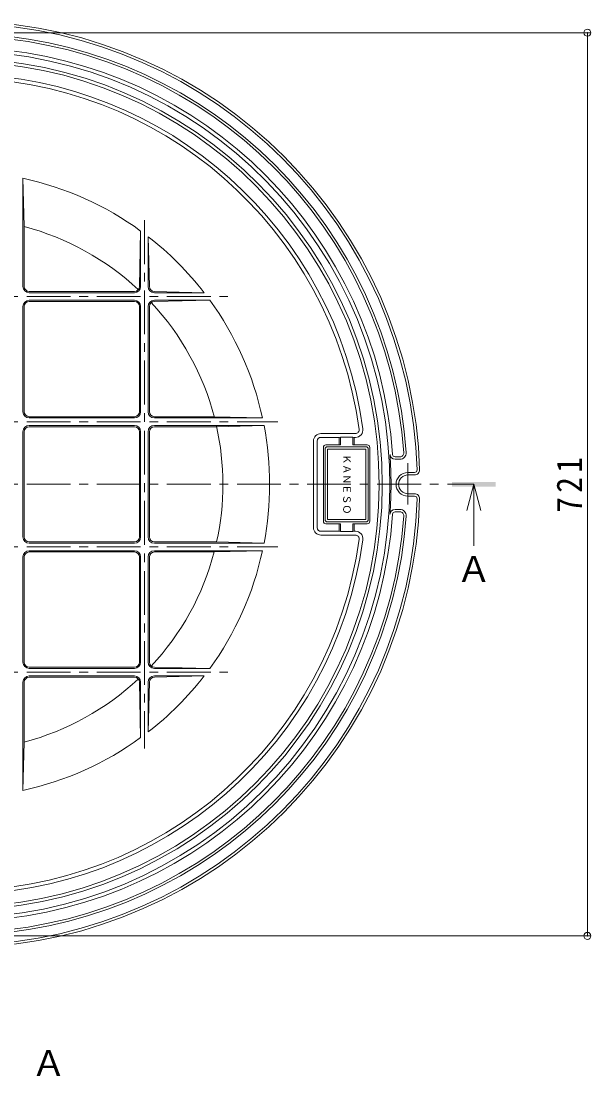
# Model space of a CAD drawing. Units: millimetres, scale not verified. Extents: x -1184 to 1314, y -946 to 925.
# Drawn here: x -567 to -112, y -28 to 814 of the extents above; entities that cross this region are included whole.
import ezdxf
from ezdxf.enums import TextEntityAlignment as Align

# ---------------------------------------------------------------- set-up
doc = ezdxf.new("R2010")
doc.units = ezdxf.units.MM
doc.header["$LTSCALE"] = 7
doc.header["$PDMODE"] = 32
doc.header["$PDSIZE"] = 5.6
doc.linetypes.add('CHAIN1', pattern=[8, 5, -1, 1, -1])
for name, color, linetype, lineweight in [('8-0', 2, 'Continuous', 9), ('8-1', 3, 'Continuous', 9), ('8-2', 6, 'Continuous', 9), ('8-4', 7, 'Continuous', 9), ('8-5', 7, 'Continuous', 9)]:
    doc.layers.add(name, color=color, linetype=linetype, lineweight=lineweight)
doc.styles.add('ＭＳ ゴシック', font='')
doc.styles.get('ＭＳ ゴシック').set_extended_font_data('MS Gothic')

msp = doc.modelspace()

# ---------------------------------------------------------------- linework, layer by layer
at = {"layer": '8-0'}
for p, q in [((-268.018, 465.977), (-264.078, 465.977)), ((-268.018, 463.977), (-264.078, 463.977)), ((-257.697, 453.477), (-252.377, 453.477)), ((-257.697, 451.477), (-252.377, 451.477)), ((-257.697, 436.477), (-252.377, 436.477)), ((-257.697, 434.477), (-252.377, 434.477)), ((-268.018, 423.977), (-264.078, 423.977)), ((-268.018, 421.977), (-264.078, 421.977))]:
    msp.add_line(p, q, dxfattribs=at)
for centre, radius, start, end in [((-618.197, 443.977), 368, 1.80058, 88.19942), ((-618.197, 443.977), 370, 1.80058, 88.19942), ((-618.197, 443.977), 358, 4.03825, 86.13443), ((-618.197, 443.977), 360, 4.03825, 86.13443), ((-618.197, 443.977), 349, 3.92072, 86.07928), ((-618.197, 443.977), 346, 270, 89.1369), ((-618.197, 443.977), 340, 270, 89.70209), ((-618.197, 443.977), 347, 356.07928, 3.92072), ((-268.018, 467.977), 4, 183.92058, 270), ((-268.018, 467.977), 2, 183.92058, 270), ((-264.078, 468.977), 5, 270, 4.03828), ((-264.078, 468.977), 3, 270, 4.03828), ((-252.377, 455.477), 4, 270, 1.80011), ((-252.377, 455.477), 2, 270, 1.80011), ((-257.697, 443.977), 9.5, 90, 270), ((-257.697, 443.977), 7.5, 90, 270), ((-618.197, 443.977), 368, 271.80058, 358.19942), ((-618.197, 443.977), 370, 271.80058, 358.19942), ((-252.377, 432.477), 4, 358.19989, 90), ((-252.377, 432.477), 2, 358.19989, 90), ((-268.018, 419.977), 4, 90, 176.07942), ((-268.018, 419.977), 2, 90, 176.07942), ((-264.078, 418.977), 5, 355.96172, 90), ((-264.078, 418.977), 3, 355.96172, 90), ((-618.197, 443.977), 349, 273.92072, 356.07927), ((-618.197, 443.977), 358, 273.86557, 355.96175), ((-618.197, 443.977), 360, 273.86557, 355.96173)]:
    msp.add_arc(centre, radius, start, end, dxfattribs=at)
at = {"layer": '8-1'}
for p, q in [((-565.196, 601.977), (-565.196, 688.294)), ((-564.197, 649.708), (-565.196, 688.294)), ((-564.197, 601.977), (-564.197, 649.708)), ((-472.197, 601.977), (-471.197, 646.192)), ((-471.197, 601.977), (-471.197, 646.192)), ((-465.197, 601.977), (-465.197, 641.691)), ((-464.196, 601.977), (-465.197, 641.691)), ((-560.197, 597.977), (-476.197, 597.977)), ((-420.482, 596.977), (-460.197, 597.977)), ((-560.197, 596.977), (-476.197, 596.977)), ((-560.197, 590.977), (-476.197, 590.977)), ((-560.197, 589.977), (-476.197, 589.977)), ((-460.197, 596.977), (-420.482, 596.977)), ((-460.197, 590.977), (-415.981, 590.977)), ((-460.197, 589.977), (-415.981, 590.977)), ((-565.196, 585.977), (-565.196, 501.977)), ((-564.197, 501.977), (-564.197, 585.977)), ((-472.197, 585.977), (-472.197, 501.977)), ((-471.197, 585.977), (-471.197, 501.977)), ((-465.197, 585.977), (-465.197, 501.977)), ((-464.196, 585.977), (-464.196, 501.977)), ((-560.197, 497.977), (-476.197, 497.977)), ((-476.197, 496.977), (-560.197, 496.977)), ((-460.197, 497.977), (-412.465, 497.977)), ((-460.197, 496.977), (-373.879, 496.977)), ((-412.465, 497.977), (-373.879, 496.977)), ((-476.197, 490.977), (-560.197, 490.977)), ((-560.197, 489.977), (-476.197, 489.977)), ((-460.197, 490.977), (-372.654, 490.977)), ((-460.197, 489.977), (-410.53, 489.977)), ((-410.53, 489.977), (-372.654, 490.977)), ((-565.196, 401.977), (-565.196, 485.977)), ((-564.197, 401.977), (-564.197, 485.977)), ((-472.197, 401.977), (-472.197, 485.977)), ((-471.197, 401.977), (-471.197, 485.977)), ((-465.197, 401.977), (-465.197, 485.977)), ((-464.196, 401.977), (-464.196, 485.977)), ((-327.196, 484.477), (-299.653, 484.477)), ((-327.196, 481.477), (-312.696, 481.477)), ((-311.697, 481.607), (-312.696, 481.477)), ((-312.696, 481.477), (-312.696, 475.477)), ((-311.697, 481.607), (-311.697, 475.477)), ((-311.697, 481.607), (-301.697, 481.607)), ((-301.697, 481.607), (-301.697, 475.477)), ((-300.697, 481.477), (-301.697, 481.607)), ((-300.697, 481.477), (-300.697, 475.477)), ((-300.697, 481.477), (-299.653, 481.477)), ((-333.197, 409.477), (-333.197, 478.477)), ((-330.196, 409.477), (-330.196, 478.477)), ((-325.197, 414.477), (-325.197, 473.477)), ((-323.197, 475.477), (-311.697, 475.477)), ((-301.697, 475.477), (-290.197, 475.477)), ((-288.196, 414.477), (-288.196, 473.477)), ((-327.196, 406.477), (-312.696, 406.477)), ((-323.197, 412.477), (-311.697, 412.477)), ((-312.696, 406.477), (-312.696, 412.477)), ((-311.697, 406.347), (-312.696, 406.477)), ((-311.697, 406.347), (-311.697, 412.477)), ((-311.697, 406.347), (-301.697, 406.347)), ((-301.697, 412.477), (-290.197, 412.477)), ((-301.697, 406.347), (-301.697, 412.477)), ((-300.697, 406.477), (-301.697, 406.347)), ((-300.697, 406.477), (-300.697, 412.477)), ((-300.697, 406.477), (-299.653, 406.477)), ((-560.197, 397.977), (-476.197, 397.977)), ((-476.197, 396.977), (-560.197, 396.977)), ((-460.197, 397.977), (-410.53, 397.977)), ((-460.197, 396.977), (-372.654, 396.977)), ((-410.53, 397.977), (-372.654, 396.977)), ((-327.196, 403.477), (-299.653, 403.477)), ((-476.197, 390.977), (-560.197, 390.977)), ((-560.197, 389.977), (-476.197, 389.977)), ((-460.197, 390.977), (-373.879, 390.977)), ((-460.197, 389.977), (-412.465, 389.977)), ((-412.465, 389.977), (-373.879, 390.977)), ((-565.196, 301.977), (-565.196, 385.977)), ((-564.197, 385.977), (-564.197, 301.977)), ((-472.197, 301.977), (-472.197, 385.977)), ((-471.197, 301.977), (-471.197, 385.977)), ((-465.197, 301.977), (-465.197, 385.977)), ((-464.196, 301.977), (-464.196, 385.977)), ((-560.197, 297.977), (-476.197, 297.977)), ((-560.197, 296.977), (-476.197, 296.977)), ((-460.197, 297.977), (-415.981, 296.977)), ((-460.197, 296.977), (-415.981, 296.977)), ((-560.197, 290.977), (-476.197, 290.977)), ((-560.197, 289.977), (-476.197, 289.977)), ((-460.197, 290.977), (-420.482, 290.977)), ((-420.482, 290.977), (-460.197, 289.977)), ((-565.196, 285.977), (-565.196, 199.66)), ((-564.197, 285.977), (-564.197, 238.246)), ((-472.197, 285.977), (-471.197, 241.762)), ((-471.197, 285.977), (-471.197, 241.762)), ((-465.197, 285.977), (-465.197, 246.263)), ((-464.196, 285.977), (-465.197, 246.263)), ((-564.197, 238.246), (-565.196, 199.66))]:
    msp.add_line(p, q, dxfattribs=at)
at = {"layer": '8-1', "linetype": 'CHAIN1'}
for p, q in [((-468.197, 654.778), (-468.197, 233.176)), ((-618.197, 593.977), (-401.624, 593.977)), ((-618.197, 493.977), (-361.669, 493.977)), ((-257.697, 460.76), (-257.697, 427.955)), ((-618.197, 443.977), (-205.067, 443.977)), ((-618.197, 393.977), (-361.669, 393.977)), ((-618.197, 293.977), (-401.624, 293.977))]:
    msp.add_line(p, q, dxfattribs=at)
at = {"layer": '8-1'}
for centre, radius, start, end in [((-618.197, 443.977), 337.5, 270, 89.76822), ((-618.197, 443.977), 324.5, 7.77615, 90), ((-618.197, 443.977), 327.5, 7.77614, 88.7433), ((-618.197, 443.977), 250, 53.98476, 77.76042), ((-618.197, 443.977), 212.7, 46.9771, 75.29285), ((-618.197, 443.977), 250, 37.73424, 52.26573), ((-560.197, 601.977), 5, 180, 270), ((-560.197, 601.977), 4, 180, 270), ((-476.197, 601.977), 4, 270, 0), ((-476.197, 601.977), 5, 270, 0), ((-460.197, 601.977), 5, 180, 270), ((-460.197, 601.977), 4, 180, 270), ((-560.197, 585.977), 5, 90, 180), ((-560.197, 585.977), 4, 90, 180), ((-476.197, 585.977), 5, 0, 90), ((-476.197, 585.977), 4, 0, 90), ((-460.197, 585.977), 5, 90, 180), ((-460.197, 585.977), 4, 90, 180), ((-618.197, 443.977), 250, 12.23958, 36.01521), ((-618.197, 443.977), 212.7, 14.55273, 43.02292), ((-560.197, 501.977), 5, 180, 270), ((-560.197, 501.977), 4, 180, 270), ((-476.197, 501.977), 4, 270, 0), ((-476.197, 501.977), 5, 270, 0), ((-460.197, 501.977), 5, 180, 270), ((-460.197, 501.977), 4, 180, 270), ((-560.197, 485.977), 5, 90, 180), ((-560.197, 485.977), 4, 90, 180), ((-476.197, 485.977), 5, 0, 90), ((-476.197, 485.977), 4, 0, 90), ((-460.197, 485.977), 5, 90, 180), ((-460.197, 485.977), 4, 90, 180), ((-618.197, 443.977), 212.7, 347.51012, 12.64609), ((-618.197, 443.977), 250, 349.16389, 10.83611), ((-327.196, 478.477), 6, 90, 180), ((-327.196, 478.477), 3, 90, 180), ((-299.653, 487.477), 6, 270, 7.77574), ((-299.653, 487.477), 3, 270, 7.77574), ((-323.197, 473.477), 2, 90, 180), ((-290.197, 473.477), 2, 0, 90), ((-323.197, 414.477), 2, 180, 270), ((-290.197, 414.477), 2, 270, 0), ((-327.196, 409.477), 6, 180, 270), ((-327.196, 409.477), 3, 180, 270), ((-299.653, 400.477), 6, 352.22426, 90), ((-618.197, 443.977), 324.5, 270, 352.22386), ((-618.197, 443.977), 327.5, 270, 352.22387), ((-560.197, 401.977), 5, 180, 270), ((-560.197, 401.977), 4, 180, 270), ((-476.197, 401.977), 4, 270, 0), ((-476.197, 401.977), 5, 270, 0), ((-460.197, 401.977), 5, 180, 270), ((-460.197, 401.977), 4, 180, 270), ((-299.653, 400.477), 3, 352.22426, 90), ((-560.197, 385.977), 5, 90, 180), ((-560.197, 385.977), 4, 90, 180), ((-476.197, 385.977), 5, 0, 90), ((-476.197, 385.977), 4, 0, 90), ((-460.197, 385.977), 5, 90, 180), ((-460.197, 385.977), 4, 90, 180), ((-618.197, 443.977), 212.7, 316.97707, 345.29285), ((-618.197, 443.977), 250, 323.98479, 347.76042), ((-560.197, 301.977), 5, 180, 270), ((-560.197, 301.977), 4, 180, 270), ((-476.197, 301.977), 4, 270, 0), ((-476.197, 301.977), 5, 270, 0), ((-460.197, 301.977), 5, 180, 270), ((-460.197, 301.977), 4, 180, 270), ((-560.197, 285.977), 5, 90, 180), ((-560.197, 285.977), 4, 90, 180), ((-618.197, 443.977), 212.7, 284.70715, 313.02295), ((-476.197, 285.977), 5, 0, 90), ((-476.197, 285.977), 4, 0, 90), ((-460.197, 285.977), 5, 90, 180), ((-618.197, 443.977), 250, 307.73425, 322.26576), ((-460.197, 285.977), 4, 90, 180), ((-618.197, 443.977), 250, 282.23958, 306.01523)]:
    msp.add_arc(centre, radius, start, end, dxfattribs=at)
at = {"layer": '8-2'}
for p, q in [((-323.947, 415.977), (-323.947, 471.977)), ((-321.947, 473.977), (-291.447, 473.977)), ((-321.947, 471.977), (-291.447, 471.977)), ((-321.947, 415.977), (-321.947, 471.977)), ((-289.447, 471.977), (-289.447, 415.977)), ((-321.947, 413.977), (-291.447, 413.977))]:
    msp.add_line(p, q, dxfattribs=at)
msp.add_lwpolyline([(-291.447, 471.977), (-291.447, 415.977), (-321.947, 415.977)], dxfattribs=at)
for centre, start, end in [((-321.947, 471.977), 90, 180), ((-291.447, 471.977), 0, 90), ((-321.947, 415.977), 180, 270), ((-291.447, 415.977), 270, 0)]:
    msp.add_arc(centre, 2, start, end, dxfattribs=at)
at = {"layer": '8-4'}
for p, q in [((-112.267, 804.477), (-588.174, 804.477)), ((-114.367, 83.477), (-114.367, 804.477)), ((-112.267, 83.477), (-587.413, 83.477))]:
    msp.add_line(p, q, dxfattribs=at)
for p in [(-114.367, 804.477), (-114.367, 83.477)]:
    msp.add_point(p, dxfattribs=at)
at = {"layer": '8-5', "color": 4}
for q in [(-210.667, 422.977), (-205.067, 394.977), (-199.467, 422.977)]:
    msp.add_line((-205.067, 443.977), q, dxfattribs=at)
msp.add_solid([(-222.567, 442.227), (-187.567, 442.227), (-222.567, 445.727), (-187.567, 445.727)], dxfattribs=at)

# ---------------------------------------------------------------- texts
at = {"layer": '8-0', "color": 4, "style": 'ＭＳ ゴシック'}
msp.add_text('ＫＡＮＥＳＯ', height=5.865, rotation=270, dxfattribs=at).set_placement((-311.18, 467.977), align=Align.BOTTOM_LEFT)
at = {"layer": '8-4', "color": 2, "insert": (-118.567, 421.227), "char_height": 20.53, "attachment_point": 7, "rotation": 90, "style": 'ＭＳ ゴシック'}
msp.add_mtext('\\T1.27;\\W0.9;721', dxfattribs=at)
at = {"layer": '8-5', "color": 2, "style": 'ＭＳ ゴシック'}
for p in [(-219.067, 359.977), (-558.697, -34.457)]:
    msp.add_text('Ａ', height=20.53, dxfattribs=at).set_placement(p, align=Align.BOTTOM_LEFT)

doc.saveas('drawing.dxf')
